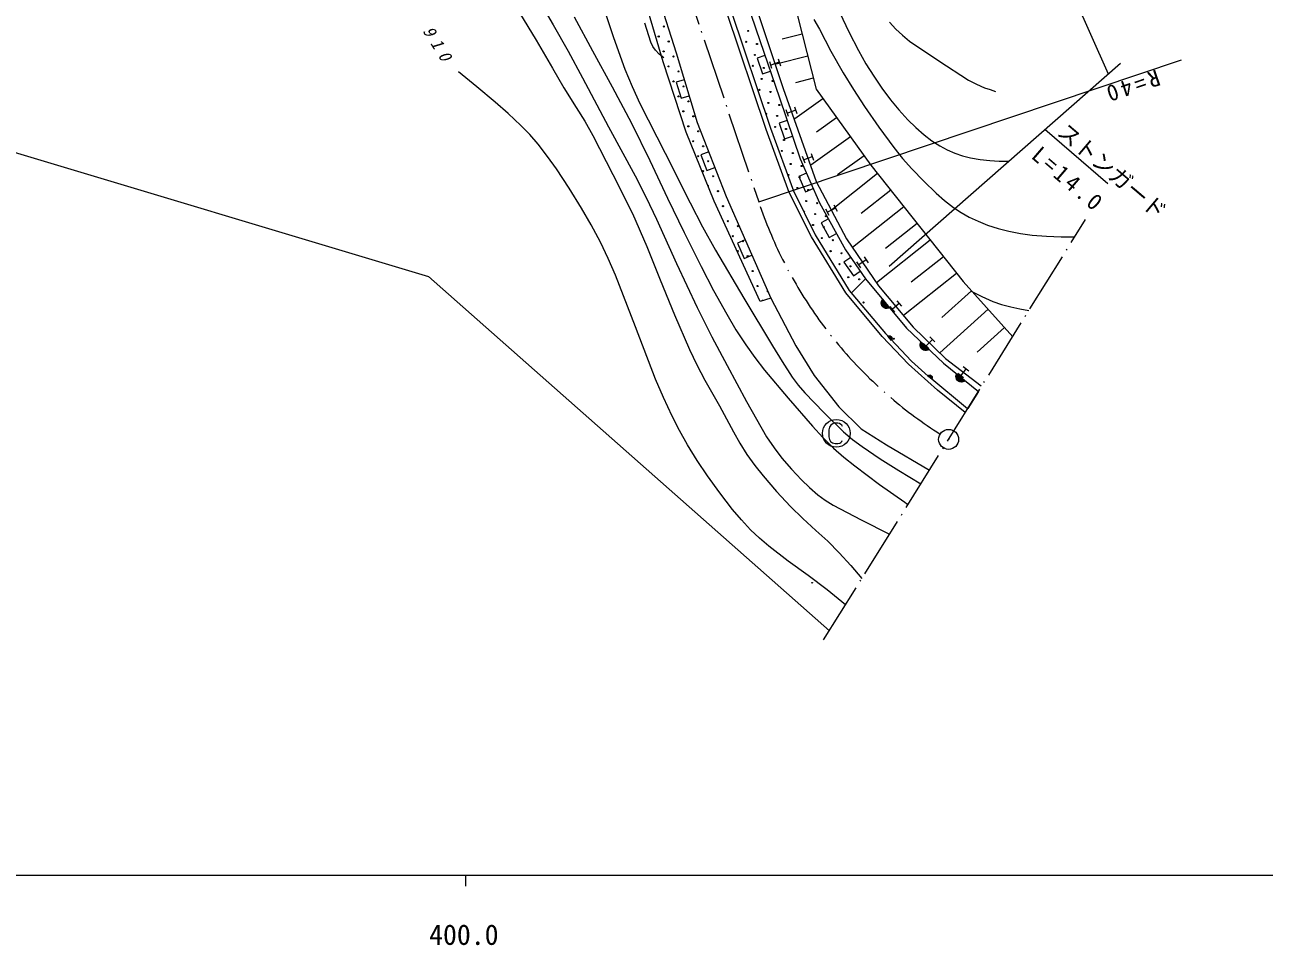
# Model space of a CAD drawing. Units: millimetres, scale not verified. Extents: x 62358 to 702358, y -11416 to 348584.
# Drawn here: x 450812 to 561987, y 167299 to 249873 of the extents above; entities that cross this region are included whole.
import ezdxf
from ezdxf.enums import TextEntityAlignment as Align

# ---------------------------------------------------------------- set-up
doc = ezdxf.new("R2010")
doc.units = ezdxf.units.MM
doc.header["$LTSCALE"] = 1000
doc.linetypes.add('USER1', pattern=[7.000001, 5.508197, -0.688525, 0.114754, -0.688525])
doc.layers.add('S-SUV', color=7, linetype='Continuous', lineweight=13)
doc.layers.add('表記要素_2', color=7, linetype='Continuous', lineweight=13)
doc.styles.add('ＭＳ ゴシック', font='')
doc.styles.get('ＭＳ ゴシック').set_extended_font_data('MS Gothic')

msp = doc.modelspace()

# ---------------------------------------------------------------- linework, layer by layer
at = {"layer": 'S-SUV'}
for p, q in [((518451, 312144), (547983, 245473)), ((514801, 271754), (521791, 244096)), ((510845, 266142), (516378, 249522)), ((511431, 266298), (518852, 244164)), ((504113, 263491), (509238, 247364)), ((508080, 246549), (504695, 258021)), ((496420, 252914), (498202, 249866)), ((502657, 251600), (503617, 248736)), ((495176, 250951), (496681, 248488)), ((500084, 250594), (501750, 247543)), ((517316, 240471), (513751, 251052)), ((514131, 251178), (517693, 240603)), ((521580, 250350), (522082, 249476)), ((523923, 250957), (524735, 249252)), ((498202, 249866), (499551, 247504)), ((506963, 248305), (506415, 250032)), ((516378, 249522), (518512, 243322)), ((520543, 249035), (518751, 248582)), ((522082, 249476), (523125, 247513)), ((524735, 249252), (525607, 247561)), ((528376, 250104), (528935, 249483)), ((528935, 249483), (529531, 248930)), ((496681, 248488), (498135, 245993)), ((503617, 248736), (504633, 245894)), ((507147, 247921), (506963, 248305)), ((507374, 247582), (507147, 247921)), ((529531, 248930), (530176, 248415)), ((530176, 248415), (532808, 246629)), ((420554, 247218), (487037, 227296)), ((499551, 247504), (500846, 245114)), ((501750, 247543), (503513, 244305)), ((507727, 247227), (507374, 247582)), ((508130, 246908), (507727, 247227)), ((509238, 247364), (511136, 241094)), ((517201, 247131), (516492, 246887)), ((516492, 246887), (516980, 245469)), ((521042, 247059), (518217, 246345)), ((518387, 246810), (518591, 246199)), ((523125, 247513), (524223, 245576)), ((525607, 247561), (526261, 246384)), ((498135, 245993), (499170, 244212)), ((504633, 245894), (505284, 244346)), ((510149, 240248), (508080, 246549)), ((516644, 233980), (554570, 246728)), ((516980, 245469), (517689, 245713)), ((517833, 245945), (517628, 246556)), ((518489, 246505), (517730, 246250)), ((526261, 246384), (526961, 245250)), ((528334, 228214), (549086, 246442)), ((532808, 246629), (535472, 244895)), ((491361, 244302), (489704, 245650)), ((500846, 245114), (503182, 240707)), ((509970, 244947), (509252, 244730)), ((509252, 244730), (509687, 243294)), ((521542, 245084), (519943, 244679)), ((524223, 245576), (525156, 244054)), ((526961, 245250), (527686, 244178)), ((535472, 244895), (536175, 244533)), ((493007, 242933), (491361, 244302)), ((499170, 244212), (500256, 242461)), ((503513, 244305), (505228, 241032)), ((505284, 244346), (505995, 242813)), ((509687, 243294), (510405, 243511)), ((518852, 244164), (521810, 235807)), ((521791, 244096), (526709, 237273)), ((525156, 244054), (526145, 242555)), ((527686, 244178), (528465, 243136)), ((536175, 244533), (536909, 244224)), ((536909, 244224), (537392, 244053)), ((537392, 244053), (537884, 243902)), ((494183, 241907), (493007, 242933)), ((500256, 242461), (501035, 241214)), ((505995, 242813), (508262, 238368)), ((518512, 243322), (520355, 237842)), ((519861, 242512), (520076, 241905)), ((522406, 243243), (519892, 241431)), ((526145, 242555), (527427, 240698)), ((528465, 243136), (529212, 242232)), ((495309, 240845), (494183, 241907)), ((519195, 241293), (518484, 241054)), ((519322, 241638), (519107, 242245)), ((519968, 242208), (519214, 241941)), ((523635, 241537), (521815, 240226)), ((529212, 242232), (530020, 241351)), ((530020, 241351), (530739, 240649)), ((496106, 240019), (495309, 240845)), ((501035, 241214), (501760, 239940)), ((503182, 240707), (505565, 236310)), ((505228, 241032), (506874, 237690)), ((512641, 234042), (510149, 240248)), ((511136, 241094), (513722, 234465)), ((519383, 234817), (517316, 240471)), ((517693, 240603), (519751, 234976)), ((518484, 241054), (518962, 239632)), ((527427, 240698), (528759, 238876)), ((530739, 240649), (531496, 239994)), ((547957, 235599), (542302, 240483)), ((496857, 239154), (496106, 240019)), ((497706, 238070), (496857, 239154)), ((501760, 239940), (503565, 236455)), ((518962, 239632), (519673, 239871)), ((524865, 239832), (521311, 237271)), ((531496, 239994), (532182, 239475)), ((532182, 239475), (532896, 239011)), ((498503, 236956), (497706, 238070)), ((508262, 238368), (510508, 233905)), ((512157, 238478), (511458, 238206)), ((511458, 238206), (512003, 236808)), ((520801, 237460), (520586, 238067)), ((521448, 238030), (520694, 237763)), ((521340, 238334), (521555, 237727)), ((526094, 238126), (523700, 236401)), ((528759, 238876), (529552, 237887)), ((532896, 239011), (533557, 238649)), ((533557, 238649), (534239, 238345)), ((534239, 238345), (534924, 238109)), ((534924, 238109), (535635, 237927)), ((535635, 237927), (536501, 237776)), ((499655, 235206), (498503, 236956)), ((506874, 237690), (508470, 234313)), ((512003, 236808), (512702, 237081)), ((520355, 237842), (522101, 233913)), ((526709, 237273), (534985, 226828)), ((529552, 237887), (530391, 236938)), ((530391, 236938), (531450, 235834)), ((536501, 237776), (537384, 237684)), ((537384, 237684), (538212, 237640)), ((538212, 237640), (539048, 237625)), ((503565, 236455), (505322, 232934)), ((505565, 236310), (506554, 234391)), ((520924, 236563), (520238, 236258)), ((520238, 236258), (520848, 234887)), ((521810, 235807), (524526, 230666)), ((527300, 236527), (523162, 233249)), ((531450, 235834), (532562, 234762)), ((500751, 233431), (499655, 235206)), ((521372, 230840), (519383, 234817)), ((519751, 234976), (521722, 231034)), ((520848, 234887), (521533, 235192)), ((528482, 235035), (525833, 232936)), ((532562, 234762), (533322, 234095)), ((506554, 234391), (507489, 232445)), ((508470, 234313), (509943, 231242)), ((510508, 233905), (511616, 231757)), ((516778, 225061), (512641, 234042)), ((513722, 234465), (517719, 225344)), ((522101, 233913), (524429, 229693)), ((523372, 233708), (523673, 233139)), ((529664, 233543), (525053, 229889)), ((533322, 234095), (534118, 233476)), ((534118, 233476), (534792, 233028)), ((501626, 231914), (500751, 233431)), ((505322, 232934), (506596, 229982)), ((507489, 232445), (509273, 228457)), ((522903, 232460), (522246, 232098)), ((522965, 232765), (522664, 233335)), ((523522, 233424), (522815, 233050)), ((534792, 233028), (535508, 232627)), ((535508, 232627), (536324, 232241)), ((502448, 230372), (501626, 231914)), ((511616, 231757), (512777, 229639)), ((522246, 232098), (522971, 230784)), ((530847, 232050), (528014, 229806)), ((536324, 232241), (537175, 231906)), ((537175, 231906), (538119, 231600)), ((538119, 231600), (539087, 231351)), ((539087, 231351), (540125, 231147)), ((503154, 228907), (502448, 230372)), ((509943, 231242), (511471, 228196)), ((515419, 230591), (514733, 230290)), ((514733, 230290), (515334, 228916)), ((524445, 225812), (521372, 230840)), ((521722, 231034), (524770, 226046)), ((522971, 230784), (523628, 231146)), ((524526, 230666), (527388, 226447)), ((532029, 230558), (527196, 226729)), ((540125, 231147), (541172, 231003)), ((541172, 231003), (542464, 230897)), ((542464, 230897), (543763, 230850)), ((543763, 230850), (544373, 230844)), ((544373, 230844), (544994, 230844)), ((506596, 229982), (507815, 227005)), ((512777, 229639), (515318, 225356)), ((515334, 228916), (516021, 229217)), ((524429, 229693), (526224, 227074)), ((526108, 229047), (526469, 228514)), ((533211, 229066), (530322, 226777)), ((503802, 227424), (503154, 228907)), ((509273, 228457), (511110, 224496)), ((511471, 228196), (512597, 226032)), ((524903, 229002), (524284, 228579)), ((524284, 228579), (525132, 227341)), ((525807, 228065), (525446, 228598)), ((526288, 228781), (525626, 228332)), ((487037, 227296), (522981, 195507)), ((505607, 222763), (503802, 227424)), ((507815, 227005), (509097, 223858)), ((526224, 227074), (524965, 225815)), ((525011, 225862), (526224, 227074)), ((525132, 227341), (525751, 227765)), ((526224, 227074), (529910, 222663)), ((534393, 227574), (529622, 223793)), ((534985, 226828), (539444, 221886)), ((512597, 226032), (513777, 223897)), ((527724, 221919), (524445, 225812)), ((524770, 226046), (528023, 222186)), ((527388, 226447), (530492, 222760)), ((535728, 226004), (533062, 223598)), ((535714, 225975), (536657, 225491)), ((515318, 225356), (517882, 221076)), ((517719, 225344), (516778, 225061)), ((517719, 225344), (519971, 221078)), ((527624, 224896), (527646, 225041)), ((527649, 224773), (527624, 224896)), ((528021, 224436), (527633, 224900)), ((527641, 224989), (528108, 224430)), ((527646, 225041), (527682, 225150)), ((527695, 224659), (527649, 224773)), ((528188, 224432), (527660, 225063)), ((527661, 224770), (527900, 224484)), ((527682, 225150), (527747, 225252)), ((527683, 225134), (528260, 224443)), ((527795, 224540), (527695, 224659)), ((528324, 224464), (527715, 225193)), ((527747, 225252), (528388, 224485)), ((528842, 224099), (528427, 224592)), ((529246, 224861), (528634, 224346)), ((529039, 225107), (529454, 224615)), ((536657, 225491), (537632, 225059)), ((537632, 225059), (538434, 224790)), ((538434, 224790), (539257, 224578)), ((539257, 224578), (540071, 224401)), ((509097, 223858), (510434, 220735)), ((511110, 224496), (512432, 221886)), ((513777, 223897), (514605, 222505)), ((527899, 224474), (527795, 224540)), ((528015, 224428), (527899, 224474)), ((528162, 224424), (528015, 224428)), ((528274, 224442), (528162, 224424)), ((528388, 224485), (528274, 224442)), ((537214, 224357), (532884, 220449)), ((540071, 224401), (540878, 224237)), ((507391, 218095), (505607, 222763)), ((514605, 222505), (515484, 221147)), ((529910, 222663), (533208, 219511)), ((530492, 222760), (533402, 219947)), ((538701, 222710), (536245, 220493)), ((512432, 221886), (513805, 219307)), ((530083, 219418), (527724, 221919)), ((528023, 222186), (530362, 219706)), ((528225, 221938), (528282, 221960)), ((528552, 221559), (528225, 221938)), ((528257, 221949), (528567, 221589)), ((528282, 221960), (528337, 221970)), ((528583, 221619), (528289, 221960)), ((528325, 221966), (528593, 221655)), ((528337, 221970), (528411, 221969)), ((528602, 221692), (528365, 221968)), ((528408, 221965), (528606, 221736)), ((528411, 221969), (528470, 221947)), ((528591, 221801), (528469, 221942)), ((528470, 221947), (528522, 221915)), ((528522, 221915), (528573, 221856)), ((528583, 221611), (528552, 221559)), ((528573, 221856), (528597, 221800)), ((528600, 221666), (528583, 221611)), ((528597, 221800), (528610, 221739)), ((528610, 221739), (528600, 221666)), ((531122, 221212), (531146, 221323)), ((531146, 221323), (531198, 221433)), ((531148, 221308), (531798, 220686)), ((531859, 220714), (531173, 221370)), ((531198, 221433), (531921, 220742)), ((531901, 220842), (531438, 221290)), ((532225, 221641), (531669, 221066)), ((531994, 221865), (532457, 221418)), ((510434, 220735), (511089, 219355)), ((515484, 221147), (516296, 220011)), ((517882, 221076), (518736, 219652)), ((519971, 221078), (521615, 218411)), ((531116, 221065), (531122, 221212)), ((531154, 220945), (531116, 221065)), ((531123, 221159), (531649, 220656)), ((531562, 220652), (531125, 221070)), ((531728, 220666), (531133, 221235)), ((531213, 220837), (531154, 220945)), ((531166, 220944), (531436, 220686)), ((531325, 220730), (531213, 220837)), ((531436, 220676), (531325, 220730)), ((531557, 220643), (531436, 220676)), ((531703, 220655), (531557, 220643)), ((531812, 220686), (531703, 220655)), ((531921, 220742), (531812, 220686)), ((511089, 219355), (511798, 218004)), ((513805, 219307), (515553, 216084)), ((516296, 220011), (517163, 218902)), ((518736, 219652), (519641, 218259)), ((532696, 217099), (530083, 219418)), ((531850, 218347), (530362, 219706)), ((533208, 219511), (536361, 216989)), ((533402, 219947), (536604, 217474)), ((535248, 219027), (534758, 218394)), ((534993, 219224), (535502, 218830)), ((508107, 216421), (507391, 218095)), ((511798, 218004), (513117, 215698)), ((517163, 218902), (519291, 216372)), ((519641, 218259), (520183, 217544)), ((521615, 218411), (523817, 215588)), ((531798, 218390), (531850, 218422)), ((532184, 218072), (531798, 218390)), ((531827, 218406), (532194, 218105)), ((531850, 218422), (531903, 218441)), ((532204, 218137), (531857, 218422)), ((531891, 218435), (532209, 218173)), ((531903, 218441), (531975, 218453)), ((532211, 218212), (531930, 218443)), ((531973, 218448), (532207, 218256)), ((531975, 218453), (532037, 218441)), ((535385, 215419), (531991, 218231)), ((532037, 218441), (532094, 218418)), ((532181, 218317), (532037, 218436)), ((532094, 218418), (532154, 218369)), ((532154, 218369), (532188, 218317)), ((532206, 218129), (532184, 218072)), ((532188, 218317), (532211, 218259)), ((532214, 218185), (532206, 218129)), ((532211, 218259), (532214, 218185)), ((534338, 218335), (534352, 218449)), ((534345, 218188), (534338, 218335)), ((534344, 218282), (534912, 217828)), ((534393, 218073), (534345, 218188)), ((534990, 217846), (534347, 218359)), ((534352, 218449), (534394, 218562)), ((534826, 217817), (534353, 218195)), ((534355, 218433), (535058, 217871)), ((535117, 217904), (534375, 218498)), ((534462, 217970), (534393, 218073)), ((534394, 218562), (535175, 217937)), ((534406, 218072), (534697, 217840)), ((534583, 217873), (534462, 217970)), ((535013, 218197), (534504, 218591)), ((535175, 217937), (535072, 217872)), ((520183, 217544), (520770, 216868)), ((520770, 216868), (522495, 215087)), ((535172, 215076), (532696, 217099)), ((534698, 217829), (534583, 217873)), ((534821, 217807), (534698, 217829)), ((534966, 217832), (534821, 217807)), ((535072, 217872), (534966, 217832)), ((536361, 216989), (535391, 215437)), ((508877, 214773), (508107, 216421)), ((513117, 215698), (514385, 213361)), ((515553, 216084), (517352, 212894)), ((519291, 216372), (521472, 213872)), ((509547, 213467), (508877, 214773)), ((522495, 215087), (524260, 213353)), ((523817, 215588), (525833, 213634)), ((510264, 212199), (509547, 213467)), ((521472, 213872), (522395, 212862)), ((522998, 213782), (522948, 213532)), ((522948, 213532), (522948, 212920)), ((523117, 213957), (522998, 213782)), ((523317, 214095), (523117, 213957)), ((523511, 214132), (523317, 214095)), ((523755, 214132), (523511, 214132)), ((523898, 214095), (523755, 214132)), ((524017, 214026), (523898, 214095)), ((524105, 213939), (524017, 214026)), ((524155, 213820), (524105, 213939)), ((525833, 213634), (528097, 212177)), ((514385, 213361), (514957, 212332)), ((517352, 212894), (518016, 211934)), ((522395, 212862), (523360, 211894)), ((522948, 212920), (522998, 212657)), ((522998, 212657), (523092, 212501)), ((523092, 212501), (523273, 212370)), ((523273, 212370), (523498, 212320)), ((523917, 212339), (524011, 212395)), ((524011, 212395), (524098, 212476)), ((524098, 212476), (524136, 212564)), ((524260, 213353), (525066, 212672)), ((525066, 212672), (525920, 212030)), ((511138, 210790), (510264, 212199)), ((514957, 212332), (515580, 211335)), ((515580, 211335), (516293, 210347)), ((518016, 211934), (518731, 211008)), ((523360, 211894), (524287, 211075)), ((523498, 212320), (523736, 212320)), ((523736, 212320), (523917, 212339)), ((525920, 212030), (527544, 210934)), ((528097, 212177), (531952, 209907)), ((512063, 209410), (511138, 210790)), ((516293, 210347), (517055, 209394)), ((518731, 211008), (519576, 210017)), ((524287, 211075), (525254, 210300)), ((525254, 210300), (527487, 208644)), ((527544, 210934), (529200, 209888)), ((513157, 207885), (512063, 209410)), ((517055, 209394), (518250, 208005)), ((519576, 210017), (520475, 209057)), ((520475, 209057), (521187, 208366)), ((529200, 209888), (530189, 209285)), ((530189, 209285), (531191, 208686)), ((518250, 208005), (519487, 206659)), ((521187, 208366), (521944, 207715)), ((527487, 208644), (529753, 207039)), ((514300, 206395), (513157, 207885)), ((521944, 207715), (522616, 207217)), ((522616, 207217), (523323, 206769)), ((529753, 207039), (529892, 206941)), ((529892, 206941), (530040, 206839)), ((515092, 205453), (514300, 206395)), ((519487, 206659), (520600, 205568)), ((523323, 206769), (525849, 205456)), ((515920, 204561), (515092, 205453)), ((516710, 203802), (515920, 204561)), ((520600, 205568), (521755, 204519)), ((525849, 205456), (528380, 204175)), ((517541, 203088), (516710, 203802)), ((521755, 204519), (522832, 203534)), ((522832, 203534), (523865, 202508)), ((519287, 201750), (517541, 203088)), ((523865, 202508), (524899, 201374)), ((521066, 200462), (519287, 201750)), ((524899, 201374), (525900, 200193)), ((522772, 199167), (521066, 200462)), ((524429, 197833), (522772, 199167)), ((62358, 173584), (601358, 173584)), ((490358, 173584), (490358, 172584))]:
    msp.add_line(p, q, dxfattribs=at)
at = {"layer": 'S-SUV', "linetype": 'USER1'}
for p, q in [((500567, 281696), (516644, 233980)), ((522469, 194686), (545971, 232411))]:
    msp.add_line(p, q, dxfattribs=at)
at = {"layer": 'S-SUV'}
for centre, radius in [((508125, 249719), 49.8), ((515701, 249324), 49.8), ((507675, 248826), 49.8), ((508568, 248376), 49.8), ((515511, 248342), 49.8), ((516493, 248153), 49.8), ((508117, 247483), 49.8), ((509010, 247032), 49.8), ((516304, 247171), 49.8), ((508560, 246139), 49.8), ((509453, 245689), 49.8), ((516115, 246189), 49.8), ((517097, 246000), 49.8), ((509003, 244796), 49.8), ((516908, 245018), 49.8), ((517890, 244829), 49.8), ((509445, 243453), 49.8), ((509895, 244346), 49.8), ((516719, 244036), 49.8), ((517700, 243847), 49.8), ((510338, 243003), 49.8), ((517511, 242865), 49.8), ((518493, 242676), 49.8), ((509888, 242110), 49.8), ((510781, 241660), 49.8), ((518304, 241694), 49.8), ((510330, 240767), 49.8), ((511223, 240316), 49.8), ((518115, 240712), 49.8), ((519097, 240523), 49.8), ((510773, 239424), 49.8), ((518908, 239541), 49.8), ((511215, 238080), 49.8), ((511666, 238973), 49.8), ((518719, 238559), 49.8), ((519700, 238370), 49.8), ((512108, 237630), 49.8), ((519511, 237388), 49.8), ((520493, 237199), 49.8), ((511658, 236737), 49.8), ((512551, 236287), 49.8), ((519322, 236406), 49.8), ((520304, 236217), 49.8), ((512994, 234944), 49.8), ((520115, 235235), 49.8), ((521097, 235046), 49.8), ((513436, 233601), 49.8), ((520908, 234064), 49.8), ((521890, 233874), 49.8), ((521700, 232892), 49.8), ((522682, 232703), 49.8), ((513879, 232257), 49.8), ((514772, 231807), 49.8), ((521511, 231911), 49.8), ((522493, 231721), 49.8), ((514321, 230914), 49.8), ((515214, 230464), 49.8), ((522304, 230739), 49.8), ((523286, 230550), 49.8), ((514764, 229571), 49.8), ((515657, 229121), 49.8), ((523097, 229568), 49.8), ((524079, 229379), 49.8), ((523889, 228397), 49.8), ((524871, 228208), 49.8), ((516099, 227778), 49.8), ((524682, 227226), 49.8), ((525664, 227037), 49.8), ((516542, 226434), 49.8), ((526035, 224961), 49.8), ((528756, 221706), 49.8), ((534464, 218183), 49.8), ((523605, 213226), 1244), ((533679, 212681), 896), ((533679, 212681), 27)]:
    msp.add_circle(centre, radius, dxfattribs=at)
for centre, radius, start, end in [((517286, 246982), 49.8, 148.73593, 249.25444), ((517322, 241883), 49.8, 265.70193, 130.94409), ((519890, 239352), 49.8, 161.93121, 235.24225), ((512101, 235394), 49.8, 288.88803, 114.86441), ((554133, 246503), 39525, 199.1059, 207.09053), ((514329, 233150), 49.8, 148.21143, 259.10909), ((520718, 233082), 49.8, 319.11897, 95.1806), ((554133, 246503), 39525, 208.08861, 208.25496), ((554133, 246503), 39525, 209.25304, 217.23769), ((517435, 225984), 49.8, 110.34396, 296.97653), ((516985, 225091), 49.8, 54.7383, 158.66074), ((554133, 246503), 39525, 218.23576, 218.40211), ((554133, 246503), 39525, 219.40019, 227.38483), ((554133, 246503), 39525, 228.38292, 228.54926), ((554133, 246503), 39525, 229.54735, 237.53198)]:
    msp.add_arc(centre, radius, start, end, dxfattribs=at)
at = {"layer": '表記要素_2'}
for radius in [31.2, 25, 18.8, 12.5, 6.2]:
    msp.add_circle((521444, 199822), radius, dxfattribs=at)

# ---------------------------------------------------------------- texts
at = {"layer": 'S-SUV', "style": 'ＭＳ ゴシック'}
msp.add_text('ストンガード', height=1466, rotation=319.7, dxfattribs=at).set_placement((543021, 239742), align=Align.BOTTOM_LEFT)
msp.add_text('400.0', height=1833, dxfattribs=at).set_placement((487077, 166779), align=Align.BOTTOM_LEFT)
at = {"layer": 'S-SUV', "attachment_point": 7, "style": 'ＭＳ ゴシック'}
for s, insert, char_height, rotation in [('\\T1.73;\\Q15;910', (486447, 249320), 1100, 301.9), ('\\T1.3;R=40', (552319, 245910), 1466, 198.9), ('\\T1.3;L=14.0', (540986, 237967), 1466, 319.4)]:
    msp.add_mtext(s, dxfattribs=dict(at, insert=insert, char_height=char_height, rotation=rotation))

doc.saveas('drawing.dxf')
